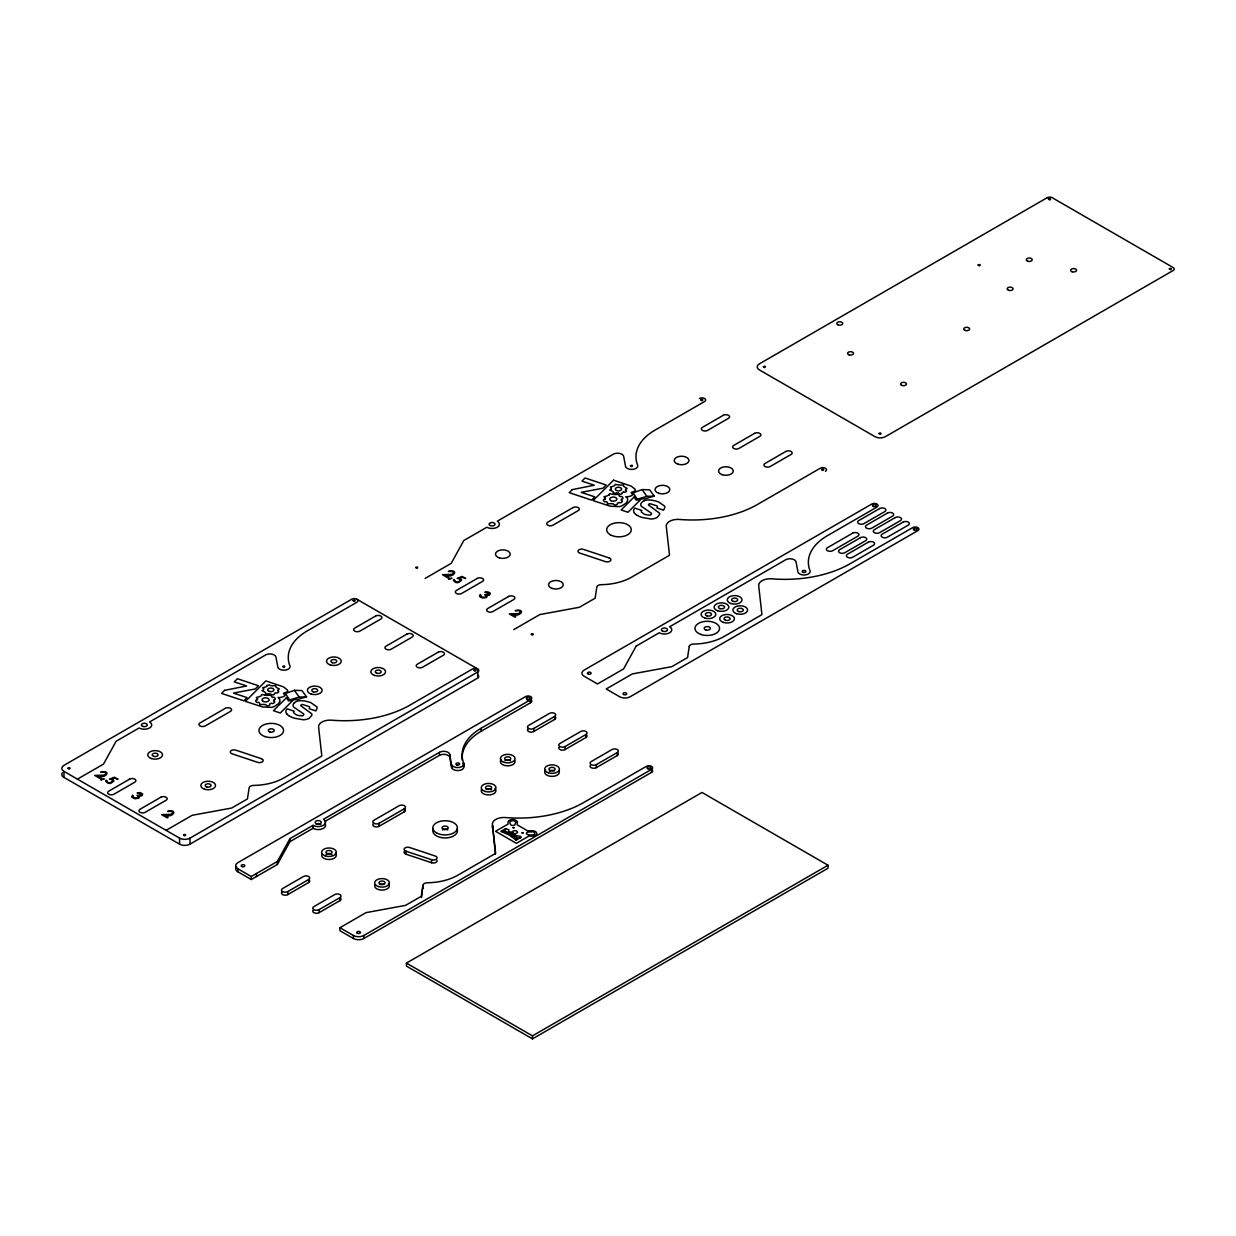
<?xml version="1.0" encoding="UTF-8"?>
<svg xmlns="http://www.w3.org/2000/svg" width="1236" height="1236" viewBox="0 0 1236 1236"><rect width="100%" height="100%" fill="white"/><g stroke="black" fill="none" stroke-linecap="round" stroke-linejoin="round"><path stroke-width="1.5" d="M651.573 772.376L651.573 769.364A3.693 2.132 0 0 0 651.573 766.366A3.693 2.132 0 0 0 646.351 766.366L583.763 802.488A92.19 53.225 0 0 1 505.539 817.552A11.526 6.659 0 0 0 492.5 825.076L495.621 852.948A1.839 1.066 0 0 1 495.08 853.69L457.722 875.258A44.558 25.724 0 0 1 427.301 882.782A4.45 2.58 0 0 0 422.959 885.3L421.275 896.301L405.578 905.37L366.026 912.647L339.946 927.711L339.946 930.723L353.419 938.495A7.37 4.264 0 0 0 363.847 938.495L651.573 772.376A3.693 2.132 0 0 0 652.16 769.812M421.569 897.475L422.959 885.3M277.358 864.474L277.358 861.461L289.966 838.626L313.002 825.324A7.37 4.264 0 0 0 323.43 825.324A7.37 4.264 0 0 0 323.43 819.298L439.383 752.369A6.149 3.553 0 0 1 446.072 751.596A6.149 3.553 0 0 1 449.873 754.872L451.727 767.68A6.149 3.553 0 0 0 458.911 770.507A6.149 3.553 0 0 0 463.809 766.366L463.809 763.354A65.153 37.621 0 0 1 481.206 728.22L530.738 699.607A3.693 2.132 0 0 0 530.738 696.594A3.693 2.132 0 0 0 525.532 696.594L237.806 862.713A7.37 4.264 0 0 0 237.806 868.738L237.806 871.751L251.279 879.522L277.358 864.474L289.966 841.639L289.966 838.626M501.322 831.596L503.454 830.901L503.855 832.044L507.424 832.709L513.944 836.463L515.072 838.533L517.065 838.765L515.86 839.986M267.579 695.265L271.24 695.095L271.302 696.471A8.096 4.666 0 0 1 272.646 697.49M616.656 493.087L613.365 493.288L613.38 491.99A6.999 4.048 0 0 1 612.314 491.202L609.719 490.012L611.31 489.101M520.804 837.56L518.085 838.271L510.144 832.709L507.455 832.214L504.288 830.314L505.539 828.738M77.435 779.159L103.515 764.095L116.122 741.26L139.143 727.973A7.37 4.264 0 0 0 149.587 727.973A7.37 4.264 0 0 0 149.587 721.948L265.524 655.003A6.149 3.553 0 0 1 272.229 654.23A6.149 3.553 0 0 1 276.014 657.506L277.884 667.301A6.149 3.553 0 0 0 285.068 670.128A6.149 3.553 0 0 0 289.966 665.988A65.153 37.621 0 0 1 307.347 630.854L356.895 602.256A3.693 2.132 0 0 0 356.895 599.244A3.693 2.132 0 0 0 351.688 599.244L63.963 765.362A7.37 4.264 0 0 0 63.963 771.372L63.963 777.398L179.575 844.142A7.37 4.264 0 0 0 190.004 844.142L477.729 678.039L477.729 669L356.895 599.244M425.138 578.417L451.217 563.353L463.809 540.518L486.845 527.231A7.37 4.264 0 0 0 497.274 527.231A7.37 4.264 0 0 0 497.274 521.206L613.226 454.261A6.149 3.553 0 0 1 619.931 453.488A6.149 3.553 0 0 1 623.716 456.764L625.586 466.559A6.149 3.553 0 0 0 632.77 469.386A6.149 3.553 0 0 0 637.668 465.246A65.153 37.621 0 0 1 655.049 430.113L704.597 401.515A3.693 2.132 0 0 0 704.597 398.502A3.693 2.132 0 0 0 699.375 398.502M166.103 830.345L192.167 815.297L231.719 808.02L247.432 798.95L249.116 787.935A4.45 2.58 0 0 1 253.457 785.432A44.558 25.724 0 0 0 283.878 777.907L321.236 756.339A1.839 1.066 0 0 0 321.777 755.582L318.656 727.71A11.526 6.659 0 0 1 331.696 720.186A92.19 53.225 0 0 0 409.919 705.138L472.507 669A3.693 2.132 0 0 1 477.729 669A3.693 2.132 0 0 1 477.729 672.013L190.004 838.132A7.37 4.264 0 0 1 179.575 838.132L63.963 771.372M513.79 629.603L539.869 614.555L579.421 607.278L595.134 598.209L596.803 587.193A4.45 2.58 0 0 1 601.159 584.69A44.558 25.724 0 0 0 631.581 577.166L668.939 555.597A1.839 1.066 0 0 0 669.479 554.84L666.343 526.969A11.526 6.659 0 0 1 679.383 519.444A92.19 53.225 0 0 0 757.622 504.396L820.21 468.259A3.693 2.132 0 0 1 825.416 468.259A3.693 2.132 0 0 1 825.416 471.271M289.966 841.639L313.002 828.336A7.37 4.264 0 0 0 322.704 828.707A7.37 4.264 0 0 0 324.604 823.191M325.083 821.353L439.383 755.381A6.149 3.553 0 0 1 446.072 754.609A6.149 3.553 0 0 1 449.873 757.884L451.727 767.68M462.233 760.078A65.153 37.621 0 0 1 481.206 731.233L530.738 702.62A3.693 2.132 0 0 0 530.738 699.607L530.738 702.62M237.806 868.738L251.279 876.509L277.358 861.461M528.575 728.467A3.693 2.132 0 0 0 533.782 728.467L554.655 716.432A3.693 2.132 0 0 0 554.655 713.419A3.693 2.132 0 0 0 549.433 713.419L528.575 725.455A3.693 2.132 0 0 0 528.575 728.467A3.693 2.132 0 0 0 528.575 731.48A3.693 2.132 0 0 0 533.782 731.48L554.655 719.429A3.693 2.132 0 0 0 555.597 717.374M373.921 823.284A3.693 2.132 0 0 0 379.128 823.284L404.342 808.73A3.693 2.132 0 0 0 404.342 805.717A3.693 2.132 0 0 0 399.12 805.717L373.921 820.271A3.693 2.132 0 0 0 373.921 823.284A3.693 2.132 0 0 0 373.921 826.297A3.693 2.132 0 0 0 379.128 826.297L404.342 811.743A3.693 2.132 0 0 0 404.929 809.163M282.58 891.573A3.693 2.132 0 0 0 287.787 891.573L308.66 879.522A3.693 2.132 0 0 0 308.66 876.509A3.693 2.132 0 0 0 303.438 876.509L282.58 888.56A3.693 2.132 0 0 0 282.58 891.573A3.693 2.132 0 0 0 282.58 894.586A3.693 2.132 0 0 0 287.787 894.586L308.66 882.535A3.693 2.132 0 0 0 309.603 880.48M565.084 746.529L585.941 734.493A3.693 2.132 0 0 0 585.941 731.48A3.693 2.132 0 0 0 580.735 731.48L559.862 743.531A3.693 2.132 0 0 0 559.862 746.529A3.693 2.132 0 0 0 565.084 746.529L565.084 749.541A3.693 2.132 0 0 1 560.232 749.727A3.693 2.132 0 0 1 559.275 746.977M565.084 749.541L585.941 737.506A3.693 2.132 0 0 0 586.528 734.926M319.089 909.634L339.946 897.599A3.693 2.132 0 0 0 339.946 894.586A3.693 2.132 0 0 0 334.724 894.586L313.867 906.621A3.693 2.132 0 0 0 313.867 909.634A3.693 2.132 0 0 0 319.089 909.634L319.089 912.647A3.693 2.132 0 0 1 314.238 912.832A3.693 2.132 0 0 1 313.28 910.082M319.089 912.647L339.946 900.611A3.693 2.132 0 0 0 340.533 898.031M596.37 764.605L617.243 752.554A3.693 2.132 0 0 0 617.243 749.541A3.693 2.132 0 0 0 612.021 749.541L591.163 761.592A3.693 2.132 0 0 0 591.163 764.605A3.693 2.132 0 0 0 596.37 764.605L596.37 767.618A3.693 2.132 0 0 1 591.92 767.958A3.693 2.132 0 0 1 590.205 765.563M596.37 767.618L617.243 755.567A3.693 2.132 0 0 0 617.243 752.554L617.243 755.567M339.946 927.711L353.419 935.482A7.37 4.264 0 0 0 363.847 935.482L651.573 769.364M406.443 963.091L701.986 792.461L828.027 865.231L828.027 868.228L532.484 1038.873L406.443 966.104L406.443 963.091L532.484 1035.861L828.027 865.231M642.087 489.58L633.156 492.824L637.343 499.205L645.084 498.772L654.292 496.13L649.626 489.811L642.087 489.58L646.876 496.331L654.292 496.13M294.384 690.321L285.454 693.566L289.641 699.947L297.382 699.514L306.59 696.872L301.924 690.553L294.384 690.321L299.174 697.073L306.59 696.872M637.343 499.205L646.876 496.331M289.641 699.947L299.174 697.073M605.084 499.128C601.669 498.741 604.064 503.037 606.243 501.522A8.003 4.62 0 0 0 607.448 502.434L607.448 503.917L611.202 503.67A8.219 4.743 0 0 0 613.288 503.825C613.859 505.617 618.371 505.277 617.428 503.176A7.988 4.604 0 0 0 619.082 502.434C620.611 503.902 624.381 500.75 621.198 500.271A8.096 4.666 0 0 0 621.445 499.097C624.613 499.437 622.388 495.358 620.333 496.717A8.096 4.666 0 0 0 618.989 495.76L618.942 494.354L615.265 494.524A8.096 4.666 0 0 0 613.133 494.431M272.646 697.459C274.655 696.131 276.957 700.132 273.743 699.839A8.096 4.666 0 0 1 273.496 701.013C276.709 701.415 272.878 704.721 271.379 703.176A8.096 4.666 0 0 1 269.757 703.871C270.684 706.034 266.173 706.359 265.586 704.566A8.219 4.743 0 0 1 263.5 704.412L259.745 704.659L259.761 703.176A8.003 4.62 0 0 1 258.54 702.264C256.377 703.732 253.967 699.483 257.382 699.87A8.003 4.62 0 0 1 257.644 698.865M623.531 491.99C624.999 493.288 628.228 490.398 625.385 490.105A7.061 4.079 0 0 0 625.617 489.085L627.115 488.297L624.644 486.999A7.061 4.079 0 0 0 623.485 486.165L623.423 484.929L620.209 485.068A6.999 4.048 0 0 0 618.278 484.945L615.219 484.357L614.678 485.578A7.231 4.171 0 0 0 613.288 486.227L610.337 487.046L611.496 488.143A6.999 4.048 0 0 0 611.341 489.162M405.964 851.187L431.519 859.7A3.693 2.132 0 0 0 436.555 858.927A3.693 2.132 0 0 0 435.211 856.023L409.657 847.51A3.693 2.132 0 0 0 404.62 848.282A3.693 2.132 0 0 0 405.964 851.187L405.964 854.2L431.519 862.713A3.693 2.132 0 0 0 435.613 862.558A3.693 2.132 0 0 0 436.926 860.318M605.3 498.031L603.971 496.779L607.355 495.837A8.219 4.743 0 0 1 608.931 495.049M257.598 698.773L256.269 697.521L259.653 696.579A8.266 4.774 0 0 1 261.244 695.837L261.847 694.447L265.369 695.111M636.463 514.871L635.767 514.361A12.051 6.952 0 0 1 634.439 513.033M288.76 715.613L288.065 715.103A12.051 6.952 0 0 1 286.737 713.775M618.479 493.21C618.973 494.786 622.929 494.477 622.11 492.639A7.061 4.079 0 0 0 623.577 491.943M613.071 494.369L609.549 493.705L608.946 495.095M492.5 825.076L495.42 854.091M585.941 734.493L585.941 737.506M554.655 716.432L554.655 719.429M533.782 728.467L533.782 731.48M532.484 1035.861L532.484 1038.873M481.206 728.22L481.206 731.233M449.873 754.872L449.873 757.884M439.383 752.369L439.383 755.381M431.519 859.7L431.519 862.713M404.342 808.73L404.342 811.743M379.128 823.284L379.128 826.297M363.847 935.482L363.847 938.495M353.419 935.482L353.419 938.495M339.946 897.599L339.946 900.611M313.002 825.324L313.002 828.336M308.66 879.522L308.66 882.535M287.787 891.573L287.787 894.586M256.501 873.512L256.501 876.509M251.279 876.509L251.279 879.522M190.004 838.132L190.004 844.142M179.575 838.132L179.575 844.142M644.311 500.673A6.983 4.032 0 0 1 646.768 500.07A8.621 4.975 0 0 1 648.452 499.947L651.403 500.132A15.033 8.683 0 0 1 653.071 500.395L656.131 501.152A31.688 18.293 0 0 1 658.649 501.986L664.566 506.08A9.085 5.238 0 0 1 664.798 507.579L663.547 510.174L656.949 507.981L657.367 506.605A3.368 1.947 0 0 0 656.965 505.833L649.981 503.716A1.854 1.066 0 0 0 649.286 503.933L649.085 504.041A2.596 1.499 0 0 0 648.622 504.442A1.962 1.128 0 0 0 648.483 505.014L659.344 513.002A5.655 3.26 0 0 1 659.545 514.531L657.104 517.405A7.71 4.45 0 0 1 655.188 518.317L653.643 518.718A10.089 5.825 0 0 1 650.924 519.012L641.963 517.42A20.981 12.113 0 0 1 636.416 514.887M644.327 500.673A7.679 4.434 0 0 0 642.102 502.094A10.645 6.149 0 0 0 640.835 503.948A5.516 3.183 0 0 0 640.758 504.782L640.943 505.462A8.976 5.191 0 0 0 641.53 506.405L651.357 513.203A2.317 1.329 0 0 1 651.496 513.867L650.692 514.856A1.993 1.159 0 0 1 649.935 515.118L645.748 514.686A13.009 7.509 0 0 1 644.389 514.253L641.407 512.121A3.553 2.055 0 0 1 641.391 511.163L641.886 510.468L634.825 508.104A9.672 5.577 0 0 0 634.377 513.048M618.572 493.164A7.061 4.079 0 0 1 616.779 493.025M605.269 499.128A8.096 4.666 0 0 1 605.485 498.046M379.838 884.605A3.075 1.777 0 0 1 383.546 884.312M388.398 883.725A7.37 4.264 0 0 1 382.975 890.074A7.37 4.264 0 0 1 374.894 884.744M326.026 854.787A3.075 1.777 0 0 1 328.992 853.458A3.075 1.777 0 0 1 331.959 854.787M335.373 853.118A7.37 4.264 0 0 1 329.95 859.468A7.37 4.264 0 0 1 321.87 854.138M405.964 854.2A3.693 2.132 0 0 1 404.62 851.295M456.996 829.016A12.298 7.092 0 0 1 445.13 837.946A12.298 7.092 0 0 1 433.249 829.016M442.457 829.959A3.075 1.777 0 0 1 447.787 829.959M486.412 789.449A3.075 1.777 0 0 1 491.248 789.819M494.972 788.568A7.37 4.264 0 0 1 489.549 794.918A7.37 4.264 0 0 1 481.468 789.603M549.387 771.249A3.075 1.777 0 0 1 554.222 770.878M559.166 771.032A7.37 4.264 0 0 1 551.086 776.347A7.37 4.264 0 0 1 545.648 769.997M505.045 760.712A3.075 1.777 0 0 1 510.375 760.712M514.84 760.495A7.37 4.264 0 0 1 506.745 765.81A7.37 4.264 0 0 1 501.322 759.46M237.806 871.751A7.37 4.264 0 0 1 236.632 866.606M463.809 766.366A65.153 37.621 0 0 1 462.789 763.23M316.045 824.072A3.075 1.777 0 0 1 320.881 824.443M529.92 701.399A1.839 1.066 0 0 1 529.734 701.646M527.216 700.194A1.839 1.066 0 0 1 529.054 700.194M463.809 763.354A6.149 3.553 0 0 1 458.911 767.494A6.149 3.553 0 0 1 451.727 764.667M422.959 888.313A4.45 2.58 0 0 1 423.315 887.355M492.5 828.089A11.526 6.659 0 0 1 492.546 826.034M477.729 675.026A3.693 2.132 0 0 1 477.729 678.039M63.963 777.398A7.37 4.264 0 0 1 62.356 772.763M294.415 702.836A7.679 4.434 0 0 1 296.625 701.415A6.983 4.032 0 0 1 299.081 700.812A8.621 4.975 0 0 1 300.765 700.688L303.701 700.874A15.033 8.683 0 0 1 305.369 701.136L308.428 701.894A31.688 18.293 0 0 1 310.947 702.728L316.864 706.822A9.085 5.238 0 0 1 317.096 708.321L315.844 710.916L309.263 708.722L309.664 707.347A3.368 1.947 0 0 0 309.263 706.575L302.279 704.458A1.854 1.066 0 0 0 301.584 704.674L301.399 704.783A2.596 1.499 0 0 0 300.935 705.184A1.962 1.128 0 0 0 300.781 705.756L311.642 713.744A5.655 3.26 0 0 1 311.843 715.273L309.402 718.147A7.71 4.45 0 0 1 307.486 719.058L305.941 719.46A10.089 5.825 0 0 1 303.222 719.754L294.261 718.162A20.981 12.113 0 0 1 288.73 715.629M294.431 702.836A10.645 6.149 0 0 0 293.133 704.69A5.516 3.183 0 0 0 293.071 705.524L293.241 706.204A8.976 5.191 0 0 0 293.844 707.162L303.654 713.944A2.317 1.329 0 0 1 303.793 714.609L302.99 715.598A1.993 1.159 0 0 1 302.233 715.86L298.046 715.428A13.009 7.509 0 0 1 296.686 714.995L293.704 712.863A3.553 2.055 0 0 1 293.689 711.905L294.199 711.21L287.123 708.846A9.672 5.577 0 0 0 286.69 713.79M279.66 701.832A14.6 8.42 0 0 1 277.961 704.072L274.315 706.529A10.552 6.087 0 0 1 271.58 707.378L262.526 706.946L245.439 701.368L265.879 680.912L283.616 686.922L287.416 690.074A9.409 5.438 0 0 1 287.602 690.661L287.679 691.279A9.656 5.577 0 0 1 287.664 691.696L283.446 693.226L285.022 695.636A9.007 5.207 0 0 1 284.45 696.038L283.77 696.409A8.219 4.743 0 0 1 282.55 696.903A9.116 5.253 0 0 1 281.375 697.228L280.433 697.398A6.721 3.878 0 0 1 278.054 697.49A10.552 6.087 0 0 1 279.336 698.757M279.46 698.742A8.946 5.16 0 0 1 279.537 701.801M265.215 695.296A8.003 4.62 0 0 1 267.424 695.435M106.899 781.013C108.304 785.555 116.864 779.839 109.541 779.128L114.438 777.181L118.053 779.267L114.299 778.016L111.611 779.082L113.248 779.901A3.43 1.978 0 0 1 113.851 781.075L110.761 783.284A3.754 2.163 0 0 1 107.717 783.052L105.74 781.291A3.492 2.024 0 0 1 106.141 780.225L106.899 781.013M454.601 580.271C456.007 584.813 464.566 579.097 457.227 578.386L462.14 576.439L465.74 578.525L462.001 577.274L459.313 578.34L460.935 579.159A3.43 1.978 0 0 1 461.553 580.333L458.463 582.542A3.754 2.163 0 0 1 455.42 582.31L453.427 580.549A3.492 2.024 0 0 1 453.844 579.468L454.601 580.271M517.39 822.373L517.173 824.814L527.617 830.839L531.82 830.716A4.681 2.704 0 0 1 536.748 833.373A4.681 2.704 0 0 1 531.959 836.108L528.931 836.061L516.37 843.323L495.559 831.303L508.12 824.057L508.042 822.295A4.681 2.704 0 0 1 512.785 819.545A4.681 2.704 0 0 1 517.39 822.373M106.188 773.659L104.148 775.111L94.739 775.42L100.394 778.68L101.197 778.216L97.35 776.007C106.095 779.452 112.059 769.425 100.657 772.222L103.546 772.176A2.472 1.421 0 0 1 104.998 772.438L106.188 773.659M138.339 796.71L138.046 797.483A2.426 1.406 0 0 1 136.825 798.116L133.828 797.699L132.715 795.165L131.85 796.37A3.461 1.993 0 0 0 132.175 797.498L134.801 798.78L138.54 798.24A3.167 1.823 0 0 0 139.374 797.405L139.204 796.092L141.986 795.721L142.65 793.96L140.209 792.585L137.165 792.925L141.63 794.424A1.73 1.004 0 0 1 140.719 795.397L137.026 795.351L138.339 796.71M173.04 812.855L171.001 814.308L161.592 814.617L167.246 817.877L168.05 817.413L164.203 815.188C172.963 818.649 178.926 808.622 167.509 811.419L170.413 811.372A2.472 1.421 0 0 1 171.85 811.619L173.04 812.855M453.89 572.917L451.851 574.369L442.442 574.678L448.081 577.938L448.884 577.475L445.053 575.265C453.797 578.711 459.761 568.684 448.359 571.48L451.248 571.434A2.472 1.421 0 0 1 452.7 571.696L453.89 572.917M486.042 595.968L485.748 596.741A2.426 1.406 0 0 1 484.527 597.374L481.53 596.957L480.418 594.423L479.553 595.628A3.461 1.993 0 0 0 479.877 596.756L482.503 598.039L486.242 597.498A3.167 1.823 0 0 0 487.077 596.664L486.907 595.335L489.672 594.98L490.352 593.218L487.911 591.843L484.852 592.183L489.317 593.682A1.73 1.004 0 0 1 488.405 594.64L484.728 594.593L486.042 595.968M520.742 612.114L518.703 613.566L509.294 613.875L514.948 617.135L515.752 616.671L511.905 614.446C520.65 617.907 526.613 607.88 515.211 610.677L518.1 610.63A2.472 1.421 0 0 1 519.553 610.878L520.742 612.114M266.821 685.547L266.991 686.32A7.231 4.171 0 0 0 265.586 686.969L262.635 687.788L263.793 688.885A7.153 4.141 0 0 0 263.608 689.842L262.017 690.754L264.628 691.944A6.999 4.048 0 0 0 265.678 692.732L265.663 694.029L268.954 693.829A7.153 4.141 0 0 0 270.777 693.952C271.271 695.528 275.242 695.219 274.407 693.381A6.983 4.032 0 0 0 275.844 692.732C277.173 694.029 280.479 691.264 277.698 690.847A7.061 4.079 0 0 0 277.915 689.827L279.382 688.946L276.941 687.741A7.061 4.079 0 0 0 275.782 686.907L275.736 685.671L272.523 685.81A7.153 4.141 0 0 0 270.576 685.686L269.371 684.821L266.821 685.547M689.225 646.582L687.556 657.583L671.843 666.652L632.291 673.929L606.212 688.977L619.684 696.764A7.37 4.264 0 0 0 630.113 696.764L917.838 530.646A3.693 2.132 0 0 0 917.838 527.633A3.693 2.132 0 0 0 912.632 527.633L850.044 563.77A92.19 53.225 0 0 1 771.805 578.819A11.526 6.659 0 0 0 758.765 586.358L761.886 614.215A1.839 1.066 0 0 1 761.345 614.972L724.002 636.54A44.558 25.724 0 0 1 693.566 644.064A4.45 2.58 0 0 0 689.225 646.582M67.995 768.189C69.788 771.063 71.425 766.073 67.995 768.189M183.592 834.933C185.4 837.807 187.038 832.817 183.592 834.933M282.735 666.467C284.527 669.34 286.165 664.35 282.735 666.467M353.094 600.557C354.902 603.431 356.54 598.456 353.094 600.557M415.682 567.448C417.474 570.321 419.128 565.331 415.682 567.448M473.929 670.314C475.721 673.187 477.359 668.212 473.929 670.314M531.295 634.192C533.087 637.065 534.725 632.075 531.295 634.192M513.048 827.672L514.052 827.749L513.048 827.672M522.025 832.863L523.044 832.94L522.025 832.863M630.437 465.725C632.229 468.599 633.867 463.608 630.437 465.725M700.797 399.815C702.589 402.689 704.242 397.714 700.797 399.815M763.385 366.706C765.177 369.579 766.814 364.589 763.385 366.706M821.631 469.572C823.423 472.446 825.061 467.471 821.631 469.572M878.997 433.45C880.789 436.323 882.427 431.333 878.997 433.45M978.139 264.983C979.932 267.857 981.569 262.866 978.139 264.983M1048.499 199.073C1050.291 201.947 1051.929 196.972 1048.499 199.073M1169.318 268.83C1171.125 271.704 1172.763 266.729 1169.318 268.83M508.629 829.68L508.908 831.643L512.013 832.4L515.767 835.613L520.727 836.386L520.943 837.375L516.246 840.125L509.139 835.088L501.09 831.365L505.848 828.661L508.629 829.68M515.675 822.712L515.088 824.412A2.333 1.344 0 0 1 512.816 825.493A2.333 1.344 0 0 1 510.514 824.427L509.912 822.743A2.935 1.7 0 0 1 512.77 820.689A2.935 1.7 0 0 1 515.675 822.712M636.2 646.073L623.593 668.908L597.529 683.971L584.041 676.185A7.37 4.264 0 0 1 584.041 670.159L871.766 504.056A3.693 2.132 0 0 1 876.988 504.056A3.693 2.132 0 0 1 876.988 507.054L827.44 535.667A65.153 37.621 0 0 0 810.059 570.8A6.149 3.553 0 0 1 805.146 574.941A6.149 3.553 0 0 1 797.977 572.114L796.108 562.318A6.149 3.553 0 0 0 792.322 559.043A6.149 3.553 0 0 0 785.617 559.815L669.665 626.76A7.37 4.264 0 0 1 669.665 632.77A7.37 4.264 0 0 1 659.236 632.77L636.2 646.073M224.566 690.352L221.522 693.396L243.878 700.843L247.092 697.614L233.496 693.087L255.28 688.946L258.478 685.748L237.389 678.718L234.253 681.855L246.597 685.965L224.566 690.352M286.412 697.737L273.45 710.7L280.309 712.987L292.685 700.596L288.436 700.827L286.412 697.737M572.268 489.61L569.224 492.654L591.565 500.101L594.794 496.872L581.198 492.345L602.983 488.205L606.181 485.006L585.091 477.977L581.955 481.113L594.284 485.223L572.268 489.61M613.581 480.171L593.125 500.626L610.229 506.204L619.282 506.636A10.552 6.087 0 0 0 622.017 505.787L625.679 503.346A14.6 8.42 0 0 0 627.347 501.09A8.946 5.16 0 0 0 627.162 498A10.552 6.087 0 0 0 625.756 496.748A6.721 3.878 0 0 0 628.12 496.656L629.078 496.486A9.007 5.207 0 0 0 630.082 496.223A8.219 4.743 0 0 0 631.472 495.667L632.152 495.296A9.007 5.207 0 0 0 632.724 494.894L631.148 492.484L635.366 490.955A9.656 5.577 0 0 0 635.381 490.537L635.304 489.92A9.409 5.438 0 0 0 635.119 489.332L631.318 486.181L613.581 480.171M634.114 496.996L621.152 509.958L627.996 512.245L640.387 499.854L636.138 500.086L634.114 496.996M1047.077 197.76L759.352 363.878A7.37 4.264 0 0 0 759.352 369.888L874.964 436.648A7.37 4.264 0 0 0 885.393 436.648L1173.118 270.529A3.693 2.132 0 0 0 1173.118 267.517L1052.3 197.76A3.693 2.132 0 0 0 1047.077 197.76M375.589 616.053L354.717 628.104A3.693 2.132 0 0 0 354.717 631.102A3.693 2.132 0 0 0 359.939 631.102L380.796 619.066A3.693 2.132 0 0 0 380.796 616.053A3.693 2.132 0 0 0 375.589 616.053M723.292 415.311L702.419 427.362A3.693 2.132 0 0 0 702.419 430.36A3.693 2.132 0 0 0 707.641 430.36L728.498 418.324A3.693 2.132 0 0 0 728.498 415.311A3.693 2.132 0 0 0 723.292 415.311M225.276 708.352L200.062 722.905A3.693 2.132 0 0 0 200.062 725.918A3.693 2.132 0 0 0 205.284 725.918L230.499 711.364A3.693 2.132 0 0 0 230.499 708.352A3.693 2.132 0 0 0 225.276 708.352M572.979 507.61L547.764 522.164A3.693 2.132 0 0 0 547.764 525.176A3.693 2.132 0 0 0 552.986 525.176L578.185 510.623A3.693 2.132 0 0 0 578.185 507.61A3.693 2.132 0 0 0 572.979 507.61M129.595 779.159L108.722 791.194A3.693 2.132 0 0 0 108.722 794.207A3.693 2.132 0 0 0 113.944 794.207L134.801 782.172A3.693 2.132 0 0 0 134.801 779.159A3.693 2.132 0 0 0 129.595 779.159M477.281 578.417L456.424 590.453A3.693 2.132 0 0 0 456.424 593.465A3.693 2.132 0 0 0 461.646 593.465L482.503 581.43A3.693 2.132 0 0 0 482.503 578.417A3.693 2.132 0 0 0 477.281 578.417M406.876 634.114L386.018 646.165A3.693 2.132 0 0 0 386.018 649.178A3.693 2.132 0 0 0 391.225 649.178L412.098 637.127A3.693 2.132 0 0 0 412.098 634.114A3.693 2.132 0 0 0 406.876 634.114M754.578 433.373L733.72 445.423A3.693 2.132 0 0 0 733.72 448.436A3.693 2.132 0 0 0 738.927 448.436L759.8 436.385A3.693 2.132 0 0 0 759.8 433.373A3.693 2.132 0 0 0 754.578 433.373M160.881 797.22L140.023 809.271A3.693 2.132 0 0 0 140.023 812.284A3.693 2.132 0 0 0 145.23 812.284L166.103 800.233A3.693 2.132 0 0 0 166.103 797.22A3.693 2.132 0 0 0 160.881 797.22M508.583 596.478L487.726 608.529A3.693 2.132 0 0 0 487.726 611.542A3.693 2.132 0 0 0 492.932 611.542L513.79 599.491A3.693 2.132 0 0 0 513.79 596.478A3.693 2.132 0 0 0 508.583 596.478M438.177 652.191L417.305 664.226A3.693 2.132 0 0 0 417.305 667.239A3.693 2.132 0 0 0 422.527 667.239L443.384 655.204A3.693 2.132 0 0 0 443.384 652.191A3.693 2.132 0 0 0 438.177 652.191M785.864 451.449L765.007 463.485A3.693 2.132 0 0 0 765.007 466.497A3.693 2.132 0 0 0 770.229 466.497L791.086 454.462A3.693 2.132 0 0 0 791.086 451.449A3.693 2.132 0 0 0 785.864 451.449M879.599 508.568L858.726 520.603A3.693 2.132 0 0 0 858.726 523.616A3.693 2.132 0 0 0 863.949 523.616L884.806 511.58A3.693 2.132 0 0 0 884.806 508.568A3.693 2.132 0 0 0 879.599 508.568M852.639 533.164L827.44 547.718A3.693 2.132 0 0 0 827.44 550.715A3.693 2.132 0 0 0 832.647 550.715L857.861 536.161A3.693 2.132 0 0 0 857.861 533.164A3.693 2.132 0 0 0 852.639 533.164M887.417 513.079L866.56 525.13A3.693 2.132 0 0 0 866.56 528.143A3.693 2.132 0 0 0 871.766 528.143L892.624 516.092A3.693 2.132 0 0 0 892.624 513.079A3.693 2.132 0 0 0 887.417 513.079M860.472 537.675L839.615 549.711A3.693 2.132 0 0 0 839.615 552.724A3.693 2.132 0 0 0 844.821 552.724L865.679 540.688A3.693 2.132 0 0 0 865.679 537.675A3.693 2.132 0 0 0 860.472 537.675M895.235 517.606L874.377 529.641A3.693 2.132 0 0 0 874.377 532.654A3.693 2.132 0 0 0 879.599 532.654L900.457 520.603A3.693 2.132 0 0 0 900.457 517.606A3.693 2.132 0 0 0 895.235 517.606M868.29 542.187L847.433 554.238A3.693 2.132 0 0 0 847.433 557.251A3.693 2.132 0 0 0 852.639 557.251L873.512 545.2A3.693 2.132 0 0 0 873.512 542.187A3.693 2.132 0 0 0 868.29 542.187M903.068 522.117L882.195 534.168A3.693 2.132 0 0 0 882.195 537.166A3.693 2.132 0 0 0 887.417 537.166L908.275 525.13A3.693 2.132 0 0 0 908.275 522.117A3.693 2.132 0 0 0 903.068 522.117M451.712 578.263L448.498 579.02L451.712 578.263M104.009 779.004L100.796 779.777L104.009 779.004M531.233 831.704L528.313 832.044A2.333 1.344 0 0 0 526.428 833.358A2.333 1.344 0 0 0 528.282 834.686L531.202 835.042A2.935 1.7 0 0 0 534.755 833.388A2.935 1.7 0 0 0 531.233 831.704M609.054 557.915L583.516 549.402A3.693 2.132 0 0 0 578.463 550.174A3.693 2.132 0 0 0 579.823 553.095L605.377 561.607A3.693 2.132 0 0 0 610.414 560.82A3.693 2.132 0 0 0 609.054 557.915M261.352 758.657L235.813 750.144A3.693 2.132 0 0 0 230.777 750.916A3.693 2.132 0 0 0 232.121 753.836L257.675 762.349A3.693 2.132 0 0 0 262.712 761.561A3.693 2.132 0 0 0 261.352 758.657M738.711 611.573A3.075 1.777 0 0 0 743.315 610.028A3.075 1.777 0 0 0 738.711 608.498A3.075 1.777 0 0 0 738.711 611.573M736.548 613.72A7.37 4.264 0 0 0 747.61 610.028A7.37 4.264 0 0 0 736.548 606.351A7.37 4.264 0 0 0 736.548 613.72M733.102 601.376A3.075 1.777 0 0 0 737.707 599.846A3.075 1.777 0 0 0 733.102 598.301A3.075 1.777 0 0 0 733.102 601.376M730.939 603.523A7.37 4.264 0 0 0 742.017 599.846A7.37 4.264 0 0 0 730.939 596.154A7.37 4.264 0 0 0 730.939 603.523M719.924 608.653A3.075 1.777 0 0 0 724.543 607.123A3.075 1.777 0 0 0 719.924 605.578A3.075 1.777 0 0 0 719.924 608.653M717.776 610.8A7.37 4.264 0 0 0 728.838 607.123A7.37 4.264 0 0 0 717.776 603.431A7.37 4.264 0 0 0 717.776 610.8M706.899 615.852A3.075 1.777 0 0 0 711.503 614.323A3.075 1.777 0 0 0 706.899 612.778A3.075 1.777 0 0 0 706.899 615.852M704.736 618.015A7.37 4.264 0 0 0 715.814 614.323A7.37 4.264 0 0 0 704.736 610.63A7.37 4.264 0 0 0 704.736 618.015M725.517 620.256A3.075 1.777 0 0 0 730.121 618.726A3.075 1.777 0 0 0 725.517 617.197A3.075 1.777 0 0 0 725.517 620.256M723.369 622.419A7.37 4.264 0 0 0 734.431 618.726A7.37 4.264 0 0 0 723.369 615.034A7.37 4.264 0 0 0 723.369 622.419M701.121 634.516A12.298 7.092 0 0 0 719.553 628.367A12.298 7.092 0 0 0 701.121 622.218A12.298 7.092 0 0 0 701.121 634.516M705.725 629.896A3.075 1.777 0 0 0 710.345 628.367A3.075 1.777 0 0 0 705.725 626.822A3.075 1.777 0 0 0 705.725 629.896M914.316 530.059A1.839 1.066 0 0 0 917.081 529.147A1.839 1.066 0 0 0 914.316 528.22A1.839 1.066 0 0 0 914.316 530.059M623.593 694.508A1.839 1.066 0 0 0 626.683 694.029A1.839 1.066 0 0 0 624.427 692.716A1.839 1.066 0 0 0 623.593 694.508M873.45 506.482A1.839 1.066 0 0 0 876.216 505.555A1.839 1.066 0 0 0 873.45 504.628A1.839 1.066 0 0 0 873.45 506.482M662.913 631.302A3.075 1.777 0 0 0 667.533 629.757A3.075 1.777 0 0 0 662.913 628.228A3.075 1.777 0 0 0 662.913 631.302M588.336 674.099A1.839 1.066 0 0 0 591.102 673.172A1.839 1.066 0 0 0 588.336 672.26A1.839 1.066 0 0 0 588.336 674.099M802.967 572.33A1.839 1.066 0 0 0 805.857 571.542A1.839 1.066 0 0 0 803.215 570.491A1.839 1.066 0 0 0 802.967 572.33M837.684 324.682A2.951 1.7 0 0 0 842.612 323.909A2.951 1.7 0 0 0 838.997 321.824A2.951 1.7 0 0 0 837.684 324.682M1027.78 261.213A2.951 1.7 0 0 0 1032.215 259.73A2.951 1.7 0 0 0 1027.78 258.262A2.951 1.7 0 0 0 1027.78 261.213M901.477 385.199A2.951 1.7 0 0 0 906.405 384.442A2.951 1.7 0 0 0 902.805 382.357A2.951 1.7 0 0 0 901.477 385.199M849.07 354.856A2.951 1.7 0 0 0 853.489 353.388A2.951 1.7 0 0 0 849.07 351.905A2.951 1.7 0 0 0 849.07 354.856M965.192 330.46A2.951 1.7 0 0 0 969.627 328.992A2.951 1.7 0 0 0 965.192 327.525A2.951 1.7 0 0 0 965.192 330.46M1008.653 290.321A2.951 1.7 0 0 0 1013.087 288.838A2.951 1.7 0 0 0 1008.653 287.37A2.951 1.7 0 0 0 1008.653 290.321M1072.122 271.75A2.951 1.7 0 0 0 1076.541 270.282A2.951 1.7 0 0 0 1072.122 268.799A2.951 1.7 0 0 0 1072.122 271.75M658.742 493.272A7.37 4.264 0 0 0 669.819 489.58A7.37 4.264 0 0 0 658.742 485.902A7.37 4.264 0 0 0 658.742 493.272M489.981 525.424A2.951 1.7 0 0 0 494.91 524.651A2.951 1.7 0 0 0 491.295 522.565A2.951 1.7 0 0 0 489.981 525.424M552.183 588.429A7.37 4.264 0 0 0 563.245 584.736A7.37 4.264 0 0 0 552.183 581.059A7.37 4.264 0 0 0 552.183 588.429M610.275 534.755A12.298 7.092 0 0 0 630.854 531.573A12.298 7.092 0 0 0 615.791 522.874A12.298 7.092 0 0 0 610.275 534.755M499.159 557.822A7.37 4.264 0 0 0 510.221 554.13A7.37 4.264 0 0 0 499.159 550.437A7.37 4.264 0 0 0 499.159 557.822M677.869 464.164A7.37 4.264 0 0 0 688.931 460.472A7.37 4.264 0 0 0 677.869 456.795A7.37 4.264 0 0 0 677.869 464.164M722.21 474.701A7.37 4.264 0 0 0 733.272 471.024A7.37 4.264 0 0 0 722.21 467.332A7.37 4.264 0 0 0 722.21 474.701M611.017 500.704A3.584 2.07 0 0 0 616.81 499.437A3.584 2.07 0 0 0 612.005 497.181A3.584 2.07 0 0 0 611.017 500.704M619.993 487.509A3.121 1.808 0 0 0 615.744 488.205A3.121 1.808 0 0 0 616.934 490.661A3.121 1.808 0 0 0 621.198 489.966A3.121 1.808 0 0 0 619.993 487.509M380.472 884.373A3.075 1.777 0 0 0 385.091 882.844A3.075 1.777 0 0 0 380.472 881.299A3.075 1.777 0 0 0 380.472 884.373M378.324 886.536A7.37 4.264 0 0 0 389.386 882.844A7.37 4.264 0 0 0 378.324 879.151A7.37 4.264 0 0 0 378.324 886.536M326.814 853.489A3.075 1.777 0 0 0 331.959 852.685A3.075 1.777 0 0 0 328.189 850.522A3.075 1.777 0 0 0 326.814 853.489M325.3 855.915A7.37 4.264 0 0 0 336.362 852.222A7.37 4.264 0 0 0 325.3 848.545A7.37 4.264 0 0 0 325.3 855.915M436.432 832.848A12.298 7.092 0 0 0 456.996 829.68A12.298 7.092 0 0 0 441.947 820.982A12.298 7.092 0 0 0 436.432 832.848M443.585 829.371A3.075 1.777 0 0 0 448.204 827.842A3.075 1.777 0 0 0 443.585 826.297A3.075 1.777 0 0 0 443.585 829.371M486.412 788.939A3.075 1.777 0 0 0 491.557 788.151A3.075 1.777 0 0 0 487.787 785.972A3.075 1.777 0 0 0 486.412 788.939M484.898 791.38A7.37 4.264 0 0 0 495.96 787.687A7.37 4.264 0 0 0 484.898 783.995A7.37 4.264 0 0 0 484.898 791.38M550.499 770.661A3.075 1.777 0 0 0 555.119 769.116A3.075 1.777 0 0 0 550.499 767.587A3.075 1.777 0 0 0 550.499 770.661M548.351 772.809A7.37 4.264 0 0 0 559.414 769.116A7.37 4.264 0 0 0 548.351 765.424A7.37 4.264 0 0 0 548.351 772.809M506.173 760.125A3.075 1.777 0 0 0 510.777 758.58A3.075 1.777 0 0 0 506.173 757.05A3.075 1.777 0 0 0 506.173 760.125M502.496 761.592A7.37 4.264 0 0 0 514.84 759.676A7.37 4.264 0 0 0 505.802 754.47A7.37 4.264 0 0 0 502.496 761.592M527.216 699.035A1.839 1.066 0 0 0 529.981 698.108A1.839 1.066 0 0 0 527.216 697.181A1.839 1.066 0 0 0 527.216 699.035M316.679 823.856A3.075 1.777 0 0 0 321.283 822.311A3.075 1.777 0 0 0 316.679 820.781A3.075 1.777 0 0 0 316.679 823.856M242.101 866.652A1.839 1.066 0 0 0 244.867 865.725A1.839 1.066 0 0 0 242.101 864.798A1.839 1.066 0 0 0 242.101 866.652M456.733 764.883A1.839 1.066 0 0 0 459.607 764.08A1.839 1.066 0 0 0 456.98 763.045A1.839 1.066 0 0 0 456.733 764.883M648.035 768.792A1.839 1.066 0 0 0 650.8 767.865A1.839 1.066 0 0 0 648.035 766.938A1.839 1.066 0 0 0 648.035 768.792M357.328 933.226A1.839 1.066 0 0 0 360.418 932.747A1.839 1.066 0 0 0 358.162 931.45A1.839 1.066 0 0 0 357.328 933.226M513.064 833.218A2.58 1.483 0 0 0 517.39 832.539A2.58 1.483 0 0 0 514.222 830.716A2.58 1.483 0 0 0 513.064 833.218M204.481 789.171A7.37 4.264 0 0 0 215.543 785.478A7.37 4.264 0 0 0 204.481 781.801A7.37 4.264 0 0 0 204.481 789.171M151.456 758.564A7.37 4.264 0 0 0 162.519 754.872A7.37 4.264 0 0 0 151.456 751.179A7.37 4.264 0 0 0 151.456 758.564M265.122 736.625A12.298 7.092 0 0 0 283.569 730.476A12.298 7.092 0 0 0 265.122 724.327A12.298 7.092 0 0 0 265.122 736.625M330.166 664.906A7.37 4.264 0 0 0 341.244 661.214A7.37 4.264 0 0 0 330.166 657.537A7.37 4.264 0 0 0 330.166 664.906M374.508 675.443A7.37 4.264 0 0 0 385.57 671.766A7.37 4.264 0 0 0 374.508 668.073A7.37 4.264 0 0 0 374.508 675.443M311.055 694.014A7.37 4.264 0 0 0 322.117 690.321A7.37 4.264 0 0 0 311.055 686.644A7.37 4.264 0 0 0 311.055 694.014M142.897 726.428A2.951 1.7 0 0 0 147.316 724.96A2.951 1.7 0 0 0 142.897 723.477A2.951 1.7 0 0 0 142.897 726.428M206.69 786.961A2.951 1.7 0 0 0 211.109 785.478A2.951 1.7 0 0 0 206.69 784.01A2.951 1.7 0 0 0 206.69 786.961M153.666 756.339A2.951 1.7 0 0 0 158.084 754.872A2.951 1.7 0 0 0 153.666 753.388A2.951 1.7 0 0 0 153.666 756.339M269.803 731.959A2.951 1.7 0 0 0 274.222 730.476A2.951 1.7 0 0 0 269.803 729.008A2.951 1.7 0 0 0 269.803 731.959M332.391 662.697A2.951 1.7 0 0 0 336.81 661.214A2.951 1.7 0 0 0 332.391 659.746A2.951 1.7 0 0 0 332.391 662.697M376.717 673.234A2.951 1.7 0 0 0 381.136 671.766A2.951 1.7 0 0 0 376.717 670.283A2.951 1.7 0 0 0 376.717 673.234M313.264 691.805A2.951 1.7 0 0 0 317.683 690.321A2.951 1.7 0 0 0 313.264 688.854A2.951 1.7 0 0 0 313.264 691.805M263.33 701.445A3.584 2.07 0 0 0 269.108 700.179A3.584 2.07 0 0 0 264.303 697.923A3.584 2.07 0 0 0 263.33 701.445M268.799 691.233A3.121 1.808 0 0 0 273.867 690.105A3.121 1.808 0 0 0 269.649 688.143A3.121 1.808 0 0 0 268.799 691.233"/></g></svg>
